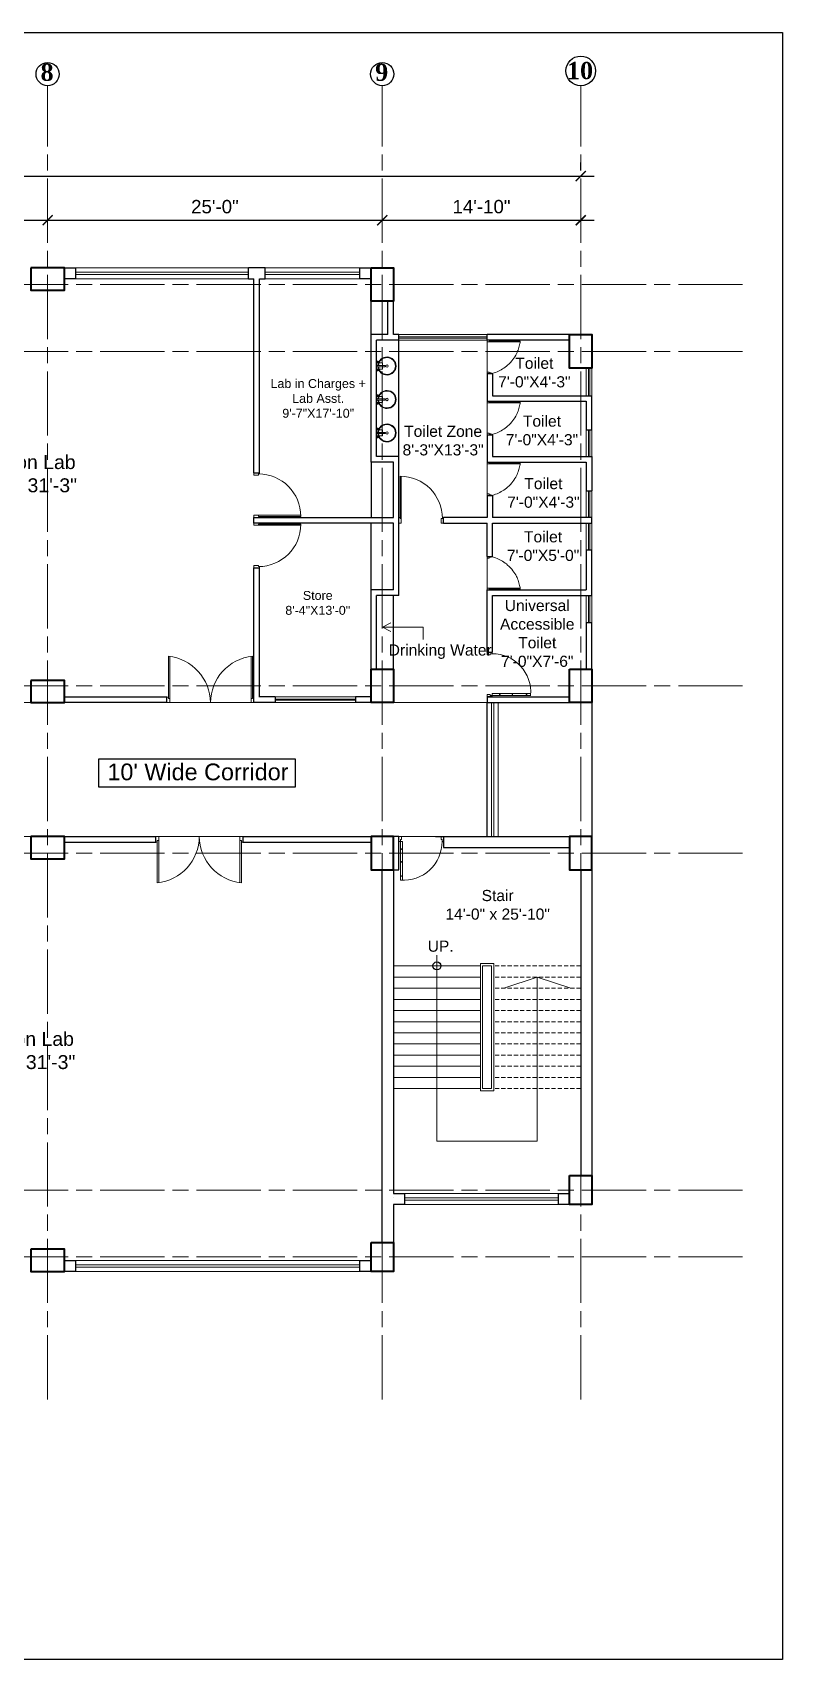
# Model space of a CAD drawing. Header units: inches. Extents: x -12 to 20935469, y -1604 to 24729220.
# Drawn here: x 20833562 to 20834235, y 24721123 to 24722582 of the extents above; entities that cross this region are included whole.
import ezdxf

# ---------------------------------------------------------------- set-up
doc = ezdxf.new("R2010")
doc.units = ezdxf.units.IN
doc.header["$LTSCALE"] = 0.03
doc.header["$MEASUREMENT"] = 0
doc.header["$PDMODE"] = 32
doc.header["$PDSIZE"] = 15
doc.linetypes.add('ACAD_ISO08W100', pattern=[36, 24, -3, 6, -3])
doc.linetypes.add('DASHED2', pattern=[0.375, 0.25, -0.125])
for name, color, linetype, lineweight in [('column', 1, 'Continuous', 40), ('Dim Line', 252, 'Continuous', 13), ('Door', 7, 'Continuous', 18), ('Gas', 21, 'Continuous', 5), ('Glass Line', 252, 'Continuous', 9), ('Grid Line', 252, 'Continuous', 18), ('Main Wall', 7, 'Continuous', 30), ('RAIL', 23, 'Continuous', 13), ('STAIR', 46, 'Continuous', 15), ('TOILET FIXTURE', 142, 'Continuous', 5), ('wind.', 150, 'Continuous', 20)]:
    doc.layers.add(name, color=color, linetype=linetype, lineweight=lineweight)
doc.layers.add('TEXT', color=7, linetype='Continuous')
doc.styles.add('2', font='swisscl.ttf')
doc.styles.add('RomanS', font='arial.ttf', dxfattribs={"height": 12})
doc.styles.get("Standard").update_dxf_attribs({"font": 'timesbd.ttf'})
doc.dimstyles.new('Aec_Arch_I', dxfattribs={"dimscale": 96, "dimtxt": 12, "dimasz": 0.09375, "dimexe": 0.125, "dimexo": 0.125, "dimgap": 0.0625, "dimtad": 1, "dimdec": 0, "dimzin": 3, "dimdsep": 46, "dimlunit": 4, "dimtxsty": 'RomanS', "dimblk1": 'ARCHTICK', "dimblk2": 'ARCHTICK', "dimsah": 1, "dimcen": 0.09375, "dimdle": 0.125, "dimadec": 0, "dimazin": 0, "dimtfac": 0.75, "dimtdec": 0, "dimtmove": 2, "dimatfit": 3, "dimldrblk": 'ARCHTICK', "dimfxl": 1, "dimfrac": 1, "dimtolj": 1, "dimtzin": 0, "dimarcsym": 0})

# ---------------------------------------------------------------- blocks, each defined once
blk = doc.blocks.new('Door_45')
at = {"layer": 'Door'}
for p, q in [((1.5, 5), (1.5, 44)), ((1.5, 40), (2.2, 40)), ((2.2, 40), (2.2, 39.5)), ((2.2, 39.5), (2.7, 39.5)), ((2.7, 39.5), (2.7, 40)), ((2.7, 40), (3.5, 40)), ((3.5, 44), (3.5, 5)), ((1.5, 25.8), (2.2, 25.8)), ((2.2, 25.8), (2.2, 25.3)), ((2.2, 25.3), (2.7, 25.3)), ((2.7, 25.8), (3.5, 25.8)), ((2.7, 25.3), (2.7, 25.8)), ((0, 0), (0, 5)), ((0, 5), (1.5, 5)), ((1.5, 12.6), (2.2, 12.6)), ((3.5, 5), (1.5, 5)), ((1.5, 5), (1.5, 3)), ((1.5, 3), (2.5, 3)), ((2.2, 12.6), (2.2, 13.1)), ((2.2, 13.1), (2.7, 13.1)), ((2.5, 3), (2.5, 0)), ((2.7, 13.1), (2.7, 12.6)), ((2.7, 12.6), (3.5, 12.6)), ((42.5, 3), (42.5, 0)), ((43.5, 3), (42.5, 3)), ((45, 5), (43.5, 5)), ((43.5, 5), (43.5, 3)), ((45, 0), (45, 5)), ((2.5, 0), (0, 0)), ((42.5, 0), (45, 0))]:
    blk.add_line(p, q, dxfattribs=at)
blk.add_arc((4.7, 5.3), 38.8, 359.6233, 94.6685, dxfattribs=at)
blk = doc.blocks.new('$D40')
at = {"layer": 'Door'}
for p, q in [((1, 4), (1, 42)), ((2, 0), (2, 42)), ((1, 5), (0, 5)), ((2, 0), (0, 0)), ((2, 4), (1, 4)), ((39, 4), (38, 4)), ((38, 4), (38, 0)), ((40, 0), (38, 0)), ((40, 5), (39, 5)), ((39, 5), (39, 4))]:
    blk.add_line(p, q, dxfattribs=at)
blk.add_arc((1, 4), 38, 0, 90, dxfattribs=at)
blk = doc.blocks.new('_ArchTick')
at = {"color": 0, "linetype": 'ByBlock', "lineweight": 35, "const_width": 0.15}
blk.add_lwpolyline([(-0.5, -0.5), (0.5, 0.5)], dxfattribs=at)
blk = doc.blocks.new('*D23')
at = {"layer": 'Defpoints', "color": 0, "transparency": 16777216}
for p in [(20832166.8, 24724578.2), (20832473.8, 24724578.2), (20832473.8, 24724578.2)]:
    blk.add_point(p, dxfattribs=at)
at = {"layer": 'Dim Line', "color": 0, "lineweight": -2, "transparency": 16777216}
for p, q in [((20832154.8, 24724578.2), (20832485.8, 24724578.2)), ((20832166.8, 24724566.2), (20832166.8, 24724566.2)), ((20832473.8, 24724566.2), (20832473.8, 24724566.2))]:
    blk.add_line(p, q, dxfattribs=at)
at = {"layer": 'Dim Line', "color": 0, "lineweight": -2, "transparency": 16777216, "xscale": 9, "yscale": 9, "zscale": 9, "rotation": 180}
blk.add_blockref('_ArchTick', (20832166.8, 24724578.2), dxfattribs=at)
at = {"layer": 'Dim Line', "color": 0, "lineweight": -2, "transparency": 16777216, "xscale": 9, "yscale": 9, "zscale": 9}
blk.add_blockref('_ArchTick', (20832473.8, 24724578.2), dxfattribs=at)
at = {"layer": 'Dim Line', "color": 0, "transparency": 16777216, "insert": (20832320.3, 24724590.3), "char_height": 12, "attachment_point": 5, "style": 'RomanS'}
blk.add_mtext('\\A1;25\'-7"', dxfattribs=at)
blk = doc.blocks.new('*D10')
at = {"layer": 'Defpoints', "color": 0, "transparency": 16777216}
for p in [(20832473.8, 24724578.2), (20832773.8, 24724578.2), (20832773.8, 24724578.2)]:
    blk.add_point(p, dxfattribs=at)
at = {"layer": 'Dim Line', "color": 0, "lineweight": -2, "transparency": 16777216}
blk.add_line((20832461.8, 24724578.2), (20832785.8, 24724578.2), dxfattribs=at)
at = {"layer": 'Dim Line', "color": 0, "lineweight": -2, "transparency": 16777216, "xscale": 9, "yscale": 9, "zscale": 9, "rotation": 180}
blk.add_blockref('_ArchTick', (20832473.8, 24724578.2), dxfattribs=at)
at = {"layer": 'Dim Line', "color": 0, "lineweight": -2, "transparency": 16777216, "xscale": 9, "yscale": 9, "zscale": 9}
blk.add_blockref('_ArchTick', (20832773.8, 24724578.2), dxfattribs=at)
at = {"layer": 'Dim Line', "color": 0, "transparency": 16777216, "insert": (20832623.8, 24724590.3), "char_height": 12, "attachment_point": 5, "style": 'RomanS'}
blk.add_mtext('\\A1;25\'-0"', dxfattribs=at)
blk = doc.blocks.new('*D11')
at = {"layer": 'Defpoints', "color": 0, "transparency": 16777216}
for p in [(20832773.8, 24724578.2), (20832951.8, 24724578.2), (20832951.8, 24724578.2)]:
    blk.add_point(p, dxfattribs=at)
at = {"layer": 'Dim Line', "color": 0, "lineweight": -2, "transparency": 16777216}
for p, q in [((20832761.8, 24724578.2), (20832963.8, 24724578.2)), ((20832951.8, 24724566.2), (20832951.8, 24724566.2))]:
    blk.add_line(p, q, dxfattribs=at)
at = {"layer": 'Dim Line', "color": 0, "lineweight": -2, "transparency": 16777216, "xscale": 9, "yscale": 9, "zscale": 9, "rotation": 180}
blk.add_blockref('_ArchTick', (20832773.8, 24724578.2), dxfattribs=at)
at = {"layer": 'Dim Line', "color": 0, "lineweight": -2, "transparency": 16777216, "xscale": 9, "yscale": 9, "zscale": 9}
blk.add_blockref('_ArchTick', (20832951.8, 24724578.2), dxfattribs=at)
at = {"layer": 'Dim Line', "color": 0, "transparency": 16777216, "insert": (20832862.8, 24724590.3), "char_height": 12, "attachment_point": 5, "style": 'RomanS'}
blk.add_mtext('\\A1;14\'-10"', dxfattribs=at)
blk = doc.blocks.new('*D13')
at = {"layer": 'Defpoints', "color": 0, "transparency": 16777216}
for p in [(20830948.3, 24724610.7), (20832951.8, 24724617.8), (20832951.8, 24724610.7)]:
    blk.add_point(p, dxfattribs=at)
at = {"layer": 'Dim Line', "color": 0, "lineweight": -2, "transparency": 16777216}
for p, q in [((20830948.3, 24724622.7), (20830948.3, 24724629.8)), ((20832951.8, 24724622.7), (20832951.8, 24724629.8)), ((20830936.3, 24724617.8), (20832963.8, 24724617.8))]:
    blk.add_line(p, q, dxfattribs=at)
at = {"layer": 'Dim Line', "color": 0, "lineweight": -2, "transparency": 16777216, "xscale": 9, "yscale": 9, "zscale": 9, "rotation": 180}
blk.add_blockref('_ArchTick', (20830948.3, 24724617.8), dxfattribs=at)
at = {"layer": 'Dim Line', "color": 0, "lineweight": -2, "transparency": 16777216, "xscale": 9, "yscale": 9, "zscale": 9}
blk.add_blockref('_ArchTick', (20832951.8, 24724617.8), dxfattribs=at)
at = {"layer": 'Dim Line', "color": 0, "transparency": 16777216, "insert": (20831950, 24724629.9), "char_height": 12, "attachment_point": 5, "style": 'RomanS'}
blk.add_mtext('\\A1;166\'-11"', dxfattribs=at)
blk = doc.blocks.new('sssss-flat-876')
at = {"layer": 'Door', "linetype": 'Continuous', "ltscale": 3}
blk.add_line((3666.5, 84027.2), (3666.5, 84055.7), dxfattribs=at)
at = {"layer": 'Door', "linetype": 'Continuous', "ltscale": 3, "extrusion": (-7.21527e-09, -3.35624e-18, 1), "elevation": 0}
for points in [[(3666.5, 84057.2), (3666.5, 84055.7), (3668.4, 84055.7), (3668.4, 84056.5), (3670.2, 84056.5), (3670.2, 84057.2)], [(3668.4, 84055.7), (3696.2, 84055.7), (3696.2, 84056.5), (3668.4, 84056.5)]]:
    blk.add_lwpolyline(points, close=True, dxfattribs=at)
at = {"layer": 'Door', "linetype": 'Continuous', "ltscale": 3, "flags": 128}
blk.add_lwpolyline([(3670.2, 84027.2, 0.04096), (3675.5, 84028.9, 0.082496), (3684.9, 84034.8, 0.052187), (3689.7, 84040, 0.043988), (3692.9, 84045, 0.036571), (3694.8, 84049.6, 0.034751), (3695.9, 84054.2, 0.011435), (3696.2, 84055.7)], format="xyb", dxfattribs=at)
at = {"layer": 'Door', "linetype": 'Continuous', "ltscale": 3}
blk.add_lwpolyline([(3666.5, 84027.2), (3666.5, 84028.7), (3668.4, 84028.7), (3668.4, 84027.9), (3670.2, 84027.9), (3670.2, 84027.2)], close=True, dxfattribs=at)
blk = doc.blocks.new('7-flat-72')
at = {"layer": 'Glass Line', "color": 8, "ltscale": 20}
for p, q in [((-64478.7, 376960.5), (-64480.3, 376960.5)), ((-64480.3, 376959.5), (-64480.3, 376960.5)), ((-64480.3, 376959.5), (-64480.3, 376960.5)), ((-64478.7, 376959.5), (-64480.3, 376959.5)), ((-64480.3, 376959.1), (-64480.3, 376959.4)), ((-64478.7, 376959.4), (-64480.3, 376959.4)), ((-64478.7, 376959.1), (-64480.3, 376959.1)), ((-64480.2, 376959.4), (-64480.2, 376959.5)), ((-64480.1, 376959.5), (-64480.1, 376960.5)), ((-64479.9, 376959.5), (-64479.9, 376960.5)), ((-64479.5, 376959.5), (-64479.5, 376960.5)), ((-64479.1, 376959.5), (-64479.1, 376960.5)), ((-64478.9, 376959.5), (-64478.9, 376960.5)), ((-64478.9, 376959.4), (-64478.9, 376959.5)), ((-64478.8, 376959.5), (-64478.8, 376960.5)), ((-64478.7, 376959.5), (-64478.7, 376960.5)), ((-64478.7, 376959.1), (-64478.7, 376959.4)), ((-64475.1, 376959.4), (-64476.9, 376959.4)), ((-64476.9, 376959.1), (-64476.9, 376959.4)), ((-64475.1, 376959.1), (-64476.9, 376959.1)), ((-64476.6, 376959.4), (-64476.6, 376966.6)), ((-64475.5, 376966.6), (-64476.6, 376966.6)), ((-64475.5, 376959.4), (-64475.5, 376966.6)), ((-64475.1, 376959.1), (-64475.1, 376959.4)), ((-64473.3, 376960.5), (-64471.7, 376960.5)), ((-64473.3, 376959.5), (-64473.3, 376960.5)), ((-64473.3, 376959.5), (-64473.3, 376960.5)), ((-64473.3, 376959.5), (-64471.7, 376959.5)), ((-64473.3, 376959.1), (-64473.3, 376959.4)), ((-64473.3, 376959.4), (-64471.7, 376959.4)), ((-64473.3, 376959.1), (-64471.7, 376959.1)), ((-64473.1, 376959.5), (-64473.1, 376960.5)), ((-64473.1, 376959.4), (-64473.1, 376959.5)), ((-64472.9, 376959.5), (-64472.9, 376960.5)), ((-64472.5, 376959.5), (-64472.5, 376960.5)), ((-64472.1, 376959.5), (-64472.1, 376960.5)), ((-64471.9, 376959.5), (-64471.9, 376960.5)), ((-64471.9, 376959.4), (-64471.9, 376959.5)), ((-64471.8, 376959.5), (-64471.8, 376960.5)), ((-64471.7, 376959.5), (-64471.7, 376960.5)), ((-64471.7, 376959.1), (-64471.7, 376959.4))]:
    blk.add_line(p, q, dxfattribs=at)
blk.add_circle((-64476, 376968.4, 0), 1.08, dxfattribs=at)
for radius, start, end in [(8.1, 273.8334, 266.1883), (7.55, 274.115, 265.9068)]:
    blk.add_arc((-64476, 376968.4, 0), radius, start, end, dxfattribs=at)
blk = doc.blocks.new('SFSFSFS-flat-72')
at = {"layer": 'TOILET FIXTURE', "ltscale": 0.2}
blk.add_lwpolyline([(-3918.5, -3608.1), (-3918.5, -3602.7), (-3923.9, -3602.7), (-3923.9, -3608.1)], close=True, dxfattribs=at)
at = {"layer": 'TOILET FIXTURE', "ltscale": 20}
blk.add_blockref('7-flat-72', (60554.8, -380567.2), dxfattribs=at)
blk = doc.blocks.new('fff')
at = {"layer": 'Grid Line', "color": 252, "linetype": 'ACAD_ISO08W100', "lineweight": 9, "ltscale": 80, "true_color": 0x939598}
for p, q in [((20832473.8, 24723521.1), (20832473.8, 24724698.8)), ((20832773.8, 24723521.1), (20832773.8, 24724698.8)), ((20832951.8, 24723521.1), (20832951.8, 24724698.8)), ((20833096.9, 24724520.6), (20830726.1, 24724520.6)), ((20833096.9, 24724460.6), (20830726.1, 24724460.6)), ((20833096.9, 24724160.7), (20830726.1, 24724160.7)), ((20833096.9, 24724010.7), (20830726.1, 24724010.7)), ((20833096.9, 24723708.7), (20830726.1, 24723708.7)), ((20833096.9, 24723648.8), (20830726.1, 24723648.8))]:
    blk.add_line(p, q, dxfattribs=at)
at = {"layer": 'Dim Line'}
for base, p1, p2, picture, middle in [((20832951.7523, 24724617.8128), (20830948.3088, 24724610.7482), (20832951.7523, 24724610.7482), '*D13', (20831950.0306, 24724629.9397)), ((20832473.8, 24724578.2), (20832166.8, 24724578.2), (20832473.8, 24724578.2), '*D23', (20832320.3, 24724590.3)), ((20832773.8, 24724578.2), (20832473.8, 24724578.2), (20832773.8, 24724578.2), '*D10', (20832623.8, 24724590.3)), ((20832951.8, 24724578.2), (20832773.8, 24724578.2), (20832951.8, 24724578.2), '*D11', (20832862.8, 24724590.3))]:
    dim = blk.add_linear_dim(base=base, p1=p1, p2=p2, dimstyle='Aec_Arch_I', dxfattribs=at)
    dim.commit()
    dim.dimension.update_dxf_attribs({"geometry": picture, "text_midpoint": middle})

msp = doc.modelspace()

# ---------------------------------------------------------------- linework, layer by layer
for p, q in [((20833865.9, 24722310.9), (20833865.9, 24722340.9)), ((20833890.9, 24722201.6), (20833890.9, 24722305.9)), ((20833865.9, 24722196.6), (20833865.9, 24722147)), ((20833865.9, 24722082), (20833865.9, 24722142)), ((20833885.9, 24722011), (20833885.9, 24722077)), ((20833974.9, 24721986.2), (20833969.9, 24721986.2)), ((20833969.9, 24721861), (20833969.9, 24721981.2)), ((20833923.7, 24721861), (20834025.9, 24721861))]:
    msp.add_line(p, q)
msp.add_lwpolyline([(20834063.9, 24721981), (20834063.9, 24721861)])
msp.add_lwpolyline([(20833621.7, 24721930.7), (20833798, 24721930.7), (20833798, 24721905.2), (20833621.7, 24721905.2)], close=True)
msp.add_circle((20833924.9, 24721745), 3.61)
at = {"layer": 'column', "lineweight": 40, "ltscale": 20}
for points in [[(20833560.9, 24722370.9), (20833560.9, 24722350.9), (20833590.9, 24722350.9), (20833590.9, 24722370.9)], [(20833865.9, 24722370.9), (20833885.9, 24722370.9), (20833885.9, 24722340.9), (20833865.9, 24722340.9)], [(20834043.9, 24722310.9), (20834063.9, 24722310.9), (20834063.9, 24722280.9), (20834043.9, 24722280.9)], [(20833560.9, 24722001), (20833560.9, 24721981), (20833590.9, 24721981), (20833590.9, 24722001)], [(20833865.9, 24722011), (20833885.9, 24722011), (20833885.9, 24721981), (20833865.9, 24721981)], [(20834043.9, 24722011), (20834063.9, 24722011), (20834063.9, 24721981), (20834043.9, 24721981)], [(20833560.9, 24721861), (20833560.9, 24721841), (20833590.9, 24721841), (20833590.9, 24721861)], [(20833885.9, 24721861), (20833865.9, 24721861), (20833865.9, 24721831), (20833885.9, 24721831)], [(20834063.9, 24721861), (20834043.9, 24721861), (20834043.9, 24721831), (20834063.9, 24721831)], [(20834043.9, 24721557), (20834063.9, 24721557), (20834063.9, 24721531), (20834043.9, 24721531)], [(20833560.9, 24721491), (20833560.9, 24721471), (20833590.9, 24721471), (20833590.9, 24721491)], [(20833865.9, 24721497), (20833885.9, 24721497), (20833885.9, 24721471), (20833865.9, 24721471)]]:
    msp.add_lwpolyline(points, close=True, dxfattribs=at)
at = {"layer": 'Defpoints'}
msp.add_lwpolyline([(20831795.9, 24722581.7), (20834234.8, 24722581.7), (20834234.8, 24721123.2), (20831795.9, 24721123.2)], close=True, dxfattribs=at)
at = {"layer": 'Door'}
for p, q in [((20833684.2, 24721984.7), (20833684.2, 24722022.6)), ((20833685.5, 24721981), (20833685.5, 24722022.6)), ((20833758.3, 24721981), (20833758.3, 24722022.6)), ((20833759.6, 24721984.7), (20833759.6, 24722022.6)), ((20833684.2, 24721986), (20833682.9, 24721986)), ((20833759.6, 24721986), (20833760.9, 24721986)), ((20833685.5, 24721981), (20833682.9, 24721981)), ((20833685.5, 24721984.7), (20833684.2, 24721984.7)), ((20833758.3, 24721984.7), (20833759.6, 24721984.7)), ((20833758.3, 24721981), (20833760.9, 24721981)), ((20833675.5, 24721861), (20833672.9, 24721861)), ((20833674.2, 24721856), (20833672.9, 24721856)), ((20833674.2, 24721857.3), (20833674.2, 24721819.4)), ((20833675.5, 24721857.3), (20833674.2, 24721857.3)), ((20833675.5, 24721861), (20833675.5, 24721819.4)), ((20833748.3, 24721861), (20833748.3, 24721819.4)), ((20833748.3, 24721861), (20833750.9, 24721861)), ((20833748.3, 24721857.3), (20833749.6, 24721857.3)), ((20833749.6, 24721857.3), (20833749.6, 24721819.4)), ((20833749.6, 24721856), (20833750.9, 24721856))]:
    msp.add_line(p, q, dxfattribs=at)
for centre, start, end in [((20833679.6, 24721980.6), 0.5906, 83.7783), ((20833764.2, 24721980.6), 96.2217, 179.4094), ((20833669.6, 24721861.4), 276.2217, 359.4094), ((20833754.2, 24721861.4), 180.5906, 263.7783)]:
    msp.add_arc(centre, 42.3, start, end, dxfattribs=at)
at = {"layer": 'Gas', "color": 0, "lineweight": 5}
for points in [[(20833963.9, 24721747), (20833975.9, 24721747), (20833975.9, 24721633), (20833963.9, 24721633)], [(20833965.9, 24721745), (20833973.9, 24721745), (20833973.9, 24721635), (20833965.9, 24721635)]]:
    msp.add_lwpolyline(points, close=True, dxfattribs=at)
at = {"layer": 'Main Wall', "lineweight": 30}
for p, q in [((20833600.9, 24722370.9), (20833600.9, 24722360.9)), ((20833779.9, 24721986.1), (20833765.9, 24721986.1)), ((20833779.9, 24721986.1), (20833779.9, 24721981.1)), ((20833865.9, 24721986.1), (20833851.9, 24721986.1)), ((20833851.9, 24721986.1), (20833851.9, 24721981.1)), ((20833779.9, 24721981.1), (20833760.9, 24721981.1)), ((20833865.9, 24721981.1), (20833851.9, 24721981.1))]:
    msp.add_line(p, q, dxfattribs=at)
at = {"layer": 'Main Wall'}
for p, q in [((20833755.9, 24722360.9), (20833755.9, 24722370.9)), ((20833770.9, 24722370.9), (20833755.9, 24722370.9)), ((20833770.9, 24722360.9), (20833770.9, 24722370.9)), ((20833755.9, 24722360.9), (20833760.9, 24722360.9)), ((20833760.9, 24722187), (20833760.9, 24722360.9)), ((20833765.9, 24722187), (20833765.9, 24722360.9)), ((20833765.9, 24722360.9), (20833770.9, 24722360.9)), ((20833880.9, 24722310.9), (20833880.9, 24722340.9)), ((20833885.9, 24722310.9), (20833885.9, 24722340.9)), ((20833865.9, 24722196.6), (20833865.9, 24722310.9)), ((20833880.9, 24722310.9), (20833865.9, 24722310.9)), ((20833890.9, 24722310.9), (20833885.9, 24722310.9)), ((20833890.9, 24722305.9), (20833890.9, 24722310.9)), ((20834043.9, 24722310.9), (20833969.9, 24722310.9)), ((20833969.9, 24722305.9), (20833969.9, 24722310.9)), ((20833870.9, 24722201.6), (20833870.9, 24722305.9)), ((20833890.9, 24722305.9), (20833870.9, 24722305.9)), ((20834043.9, 24722305.9), (20833969.9, 24722305.9)), ((20833974.9, 24722275.9), (20833969.9, 24722275.9)), ((20833969.9, 24722251.2), (20834058.9, 24722251.2)), ((20834063.9, 24722225.6), (20834063.9, 24722256.2)), ((20833969.9, 24722221.2), (20833974.9, 24722221.2)), ((20834058.9, 24722225.6), (20834063.9, 24722225.6)), ((20833885.9, 24722196.6), (20833865.9, 24722196.6)), ((20833890.9, 24722201.6), (20833870.9, 24722201.6)), ((20833885.9, 24722147), (20833885.9, 24722196.6)), ((20833890.9, 24722147), (20833890.9, 24722201.6)), ((20833969.9, 24722196.6), (20834058.9, 24722196.6)), ((20833760.9, 24722187), (20833765.9, 24722187)), ((20833969.9, 24722166.6), (20833974.9, 24722166.6)), ((20834058.9, 24722171), (20834063.9, 24722171)), ((20833760.9, 24722142), (20833760.9, 24722147)), ((20833760.9, 24722147), (20833885.9, 24722147)), ((20833890.9, 24722077), (20833890.9, 24722147)), ((20833930.9, 24722142), (20833930.9, 24722147)), ((20833885.9, 24722142), (20833760.9, 24722142)), ((20833885.9, 24722082), (20833885.9, 24722142)), ((20833930.9, 24722142), (20833969.9, 24722142)), ((20833969.9, 24722112), (20833969.9, 24722142)), ((20833974.9, 24722112), (20833974.9, 24722142)), ((20834058.9, 24722118), (20834063.9, 24722118)), ((20834063.9, 24722077), (20834063.9, 24722118)), ((20833760.9, 24721981), (20833760.9, 24722102)), ((20833760.9, 24722102), (20833765.9, 24722102)), ((20833765.9, 24721986), (20833765.9, 24722102)), ((20833969.9, 24722112), (20833974.9, 24722112)), ((20833865.9, 24722011), (20833865.9, 24722082)), ((20833885.9, 24722082), (20833865.9, 24722082)), ((20833870.9, 24722011), (20833870.9, 24722077)), ((20833890.9, 24722077), (20833870.9, 24722077)), ((20833969.9, 24722026.2), (20833969.9, 24722082)), ((20833969.9, 24722082), (20834058.9, 24722082)), ((20833974.9, 24722026.2), (20833974.9, 24722077)), ((20833974.9, 24722077), (20834063.9, 24722077)), ((20834058.9, 24722053), (20834058.9, 24722011)), ((20834058.9, 24722053), (20834063.9, 24722053)), ((20834063.9, 24722011), (20834063.9, 24722053)), ((20833969.9, 24722026.2), (20833974.9, 24722026.2)), ((20833682.9, 24721986), (20833590.9, 24721986)), ((20833682.9, 24721981), (20833682.9, 24721986)), ((20833969.9, 24721986.2), (20834043.9, 24721986.2)), ((20833969.9, 24721986.2), (20833969.9, 24721981.1)), ((20833682.9, 24721981), (20833590.9, 24721981)), ((20833969.9, 24721981.1), (20834043.9, 24721981.1)), ((20833590.9, 24721861), (20833672.9, 24721861)), ((20833590.9, 24721856), (20833672.9, 24721856)), ((20833672.9, 24721856), (20833672.9, 24721861)), ((20833750.9, 24721861), (20833865.9, 24721861)), ((20833750.9, 24721861), (20833750.9, 24721856)), ((20833750.9, 24721856), (20833865.9, 24721856)), ((20833875.9, 24721861), (20833885.9, 24721861)), ((20833890.9, 24721861), (20833885.9, 24721861)), ((20833890.9, 24721831), (20833890.9, 24721861)), ((20833930.9, 24721861), (20834043.9, 24721861)), ((20833930.9, 24721861), (20833930.9, 24721851)), ((20833930.9, 24721851), (20834043.9, 24721851)), ((20833875.9, 24721497), (20833875.9, 24721831)), ((20833885.9, 24721831), (20833890.9, 24721831)), ((20834053.9, 24721831), (20834053.9, 24721557)), ((20834063.9, 24721831), (20834063.9, 24721557))]:
    msp.add_line(p, q, dxfattribs=at)
at = {"layer": 'Main Wall', "lineweight": 30}
for points in [[(20833590.9, 24722370.9), (20833600.9, 24722370.9), (20833600.9, 24722360.9), (20833590.9, 24722360.9)], [(20833855.9, 24722370.9), (20833865.9, 24722370.9), (20833865.9, 24722360.9), (20833855.9, 24722360.9)], [(20833590.9, 24721481), (20833600.9, 24721481), (20833600.9, 24721471), (20833590.9, 24721471)], [(20833855.9, 24721481), (20833865.9, 24721481), (20833865.9, 24721471), (20833855.9, 24721471)]]:
    msp.add_lwpolyline(points, close=True, dxfattribs=at)
at = {"layer": 'Main Wall'}
for points in [[(20833969.9, 24722275.9), (20833969.9, 24722251.2)], [(20833974.9, 24722275.9), (20833974.9, 24722256.2), (20834063.9, 24722256.2)], [(20834058.9, 24722251.2), (20834058.9, 24722225.6)], [(20833969.9, 24722221.2), (20833969.9, 24722196.6)], [(20833974.9, 24722221.2), (20833974.9, 24722201.6), (20834063.9, 24722201.6), (20834063.9, 24722171)], [(20834058.9, 24722196.6), (20834058.9, 24722171)], [(20833969.9, 24722166.6), (20833969.9, 24722147)], [(20833974.9, 24722166.6), (20833974.9, 24722147)], [(20833969.9, 24722147), (20833930.9, 24722147)], [(20833974.9, 24722142), (20834063.9, 24722142), (20834063.9, 24722147), (20833974.9, 24722147)], [(20834058.9, 24722118), (20834058.9, 24722082)], [(20833885.9, 24721831), (20833885.9, 24721541), (20833895.9, 24721541), (20833895.9, 24721531), (20833885.9, 24721531), (20833885.9, 24721497)]]:
    msp.add_lwpolyline(points, dxfattribs=at)
msp.add_lwpolyline([(20834033.9, 24721541), (20834043.9, 24721541), (20834043.9, 24721531), (20834033.9, 24721531)], close=True, dxfattribs=at)
at = {"layer": 'RAIL', "lineweight": 9}
for p, q in [((20833924.9, 24721754.7), (20833924.9, 24721588)), ((20833885.9, 24721725), (20833963.9, 24721725)), ((20833984.9, 24721725), (20834014.9, 24721735)), ((20834014.9, 24721588), (20834014.9, 24721735)), ((20834014.9, 24721735), (20834044.9, 24721725)), ((20833924.9, 24721588), (20834014.9, 24721588))]:
    msp.add_line(p, q, dxfattribs=at)
at = {"layer": 'STAIR', "color": 253, "lineweight": 5}
for p, q in [((20833876.3, 24722048.7), (20833883.6, 24722052.7)), ((20833876.3, 24722048.7), (20833912.5, 24722048.7)), ((20833876.3, 24722048.7), (20833883.6, 24722044.7)), ((20833912.5, 24722048.7), (20833912.5, 24722037.5))]:
    msp.add_line(p, q, dxfattribs=at)
at = {"layer": 'STAIR', "color": 32, "lineweight": 5}
for p, q in [((20833963.9, 24721745), (20833885.9, 24721745)), ((20833963.9, 24721735), (20833885.9, 24721735)), ((20833945.9, 24721725), (20833885.9, 24721725)), ((20833963.9, 24721715), (20833885.9, 24721715)), ((20833963.9, 24721705), (20833885.9, 24721705)), ((20833963.9, 24721695), (20833885.9, 24721695)), ((20833963.9, 24721685), (20833885.9, 24721685)), ((20833963.9, 24721675), (20833885.9, 24721675)), ((20833963.9, 24721665), (20833885.9, 24721665)), ((20833963.9, 24721655), (20833885.9, 24721655)), ((20833963.9, 24721645), (20833885.9, 24721645)), ((20833963.9, 24721635), (20833885.9, 24721635))]:
    msp.add_line(p, q, dxfattribs=at)
at = {"layer": 'STAIR', "color": 32, "linetype": 'DASHED2', "lineweight": 5, "ltscale": 500}
for p, q in [((20834053.9, 24721745), (20833975.9, 24721745)), ((20834053.9, 24721735), (20833975.9, 24721735)), ((20834053.9, 24721725), (20833975.9, 24721725)), ((20834053.9, 24721715), (20833975.9, 24721715)), ((20834053.9, 24721705), (20833975.9, 24721705)), ((20834053.9, 24721695), (20833975.9, 24721695)), ((20834053.9, 24721685), (20833975.9, 24721685)), ((20834053.9, 24721675), (20833975.9, 24721675)), ((20834053.9, 24721665), (20833975.9, 24721665)), ((20834053.9, 24721655), (20833975.9, 24721655)), ((20834053.9, 24721645), (20833975.9, 24721645)), ((20834053.9, 24721635), (20833975.9, 24721635))]:
    msp.add_line(p, q, dxfattribs=at)
at = {"layer": 'TEXT'}
for centre, radius in [((20833575.9, 24722544.5), 10.4), ((20833875.9, 24722544.5), 10.4), ((20834053.9, 24722547.3), 13.3)]:
    msp.add_circle(centre, radius, dxfattribs=at)
at = {"layer": 'wind.', "lineweight": 5}
for p, q in [((20833600.9, 24722370.9), (20833755.9, 24722370.9)), ((20833600.9, 24722366.9), (20833755.9, 24722366.9)), ((20833600.9, 24722364.9), (20833755.9, 24722364.9)), ((20833770.9, 24722370.9), (20833855.9, 24722370.9)), ((20833770.9, 24722366.9), (20833855.9, 24722366.9)), ((20833770.9, 24722364.9), (20833855.9, 24722364.9)), ((20833600.9, 24722360.9), (20833755.9, 24722360.9)), ((20833770.9, 24722360.9), (20833855.9, 24722361)), ((20833969.9, 24722310.9), (20833890.9, 24722310.9)), ((20833969.9, 24722308.9), (20833890.9, 24722308.9)), ((20833969.9, 24722307.9), (20833890.9, 24722307.9)), ((20833969.9, 24722305.9), (20833890.9, 24722305.9)), ((20834058.9, 24722256.2), (20834058.9, 24722280.9)), ((20834060.9, 24722256.2), (20834060.9, 24722280.9)), ((20834061.9, 24722256.2), (20834061.9, 24722280.9)), ((20834063.9, 24722256.2), (20834063.9, 24722280.9)), ((20834058.9, 24722201.6), (20834058.9, 24722225.6)), ((20834060.9, 24722201.6), (20834060.9, 24722225.6)), ((20834061.9, 24722201.6), (20834061.9, 24722225.6)), ((20834063.9, 24722201.6), (20834063.9, 24722225.6)), ((20834058.9, 24722147), (20834058.9, 24722171)), ((20834060.9, 24722147), (20834060.9, 24722171)), ((20834061.9, 24722147), (20834061.9, 24722171)), ((20834063.9, 24722147), (20834063.9, 24722171)), ((20834058.9, 24722118), (20834058.9, 24722142)), ((20834060.9, 24722118), (20834060.9, 24722142)), ((20834061.9, 24722118), (20834061.9, 24722142)), ((20834063.9, 24722118), (20834063.9, 24722142)), ((20834058.9, 24722053), (20834058.9, 24722077)), ((20834060.9, 24722053), (20834060.9, 24722077)), ((20834061.9, 24722053), (20834061.9, 24722077)), ((20834063.9, 24722053), (20834063.9, 24722077)), ((20833779.9, 24721986.1), (20833851.9, 24721986.1)), ((20833779.9, 24721984.1), (20833851.9, 24721984.1)), ((20833779.9, 24721983.1), (20833851.9, 24721983.1)), ((20833779.9, 24721981.1), (20833865.9, 24721981.1)), ((20833973.9, 24721861), (20833973.9, 24721981.2)), ((20833975.9, 24721861), (20833975.9, 24721981.2)), ((20833979.9, 24721861), (20833979.9, 24721981.2)), ((20834033.9, 24721541), (20833895.9, 24721541)), ((20834033.9, 24721537), (20833895.9, 24721537)), ((20834033.9, 24721535), (20833895.9, 24721535)), ((20834033.9, 24721531), (20833895.9, 24721531)), ((20833855.9, 24721481), (20833600.9, 24721481)), ((20833855.9, 24721477), (20833600.9, 24721477)), ((20833855.9, 24721475), (20833600.9, 24721475)), ((20833855.9, 24721471), (20833600.9, 24721471))]:
    msp.add_line(p, q, dxfattribs=at)
at = {"layer": 'wind.'}
msp.add_line((20833885.9, 24721537), (20833885.9, 24721537), dxfattribs=at)
msp.add_line((20833885.9, 24721537), (20833885.9, 24721537), dxfattribs=at)
at = {"layer": 'wind.', "lineweight": 5}
msp.add_lwpolyline([(20832134.4, 24721981.2), (20832956.4, 24721981), (20832956.4, 24722296), (20833135.9, 24722296), (20833135.9, 24721981), (20833969.9, 24721981), (20833969.9, 24721861), (20833135.9, 24721861), (20833135.9, 24721726), (20832780.4, 24721726), (20832780.4, 24721861), (20832134.4, 24721861), (20832134.4, 24721981.2)], dxfattribs=at)

# ---------------------------------------------------------------- block references
msp.add_blockref('fff', (1102.1, -2164.7))
at = {"layer": 'Door', "ltscale": 20}
for p in [(20830303.4, 24638248.7), (20830303.4, 24638194), (20830303.4, 24638139.4)]:
    msp.add_blockref('sssss-flat-876', p, dxfattribs=at)
at = {"layer": 'Door', "xscale": -1, "rotation": 270}
msp.add_blockref('$D40', (20833760.9, 24722147), dxfattribs=at)
at = {"layer": 'Door'}
msp.add_blockref('$D40', (20833890.9, 24722142), dxfattribs=at)
at = {"layer": 'Door', "rotation": 270}
msp.add_blockref('$D40', (20833760.9, 24722142), dxfattribs=at)
at = {"layer": 'Door', "ltscale": 20, "xscale": -1, "rotation": 180}
msp.add_blockref('sssss-flat-876', (20830303.4, 24806139.2), dxfattribs=at)
at = {"layer": 'Door', "color": 250, "ltscale": 20, "xscale": -0.8888888888759539, "yscale": 0.8888888888759539, "zscale": 0.8888888888759539}
for p, rotation in [((20833969.9, 24721986.2), 270), ((20833890.9, 24721861), 180)]:
    msp.add_blockref('Door_45', p, dxfattribs=dict(at, rotation=rotation))
at = {"layer": 'TOILET FIXTURE', "ltscale": 20, "xscale": -1, "rotation": 270}
for p in [(20837479, 24726204), (20837479, 24726174), (20837479, 24726144)]:
    msp.add_blockref('SFSFSFS-flat-72', p, dxfattribs=at)

# ---------------------------------------------------------------- texts
at = {"layer": 'TEXT', "char_height": 15.44, "width": 227.458, "attachment_point": 8, "rotation": 0}
for s, insert in [('\\A1;10', (20834053.3, 24722539.7)), ('\\A1;8', (20833575.4, 24722538.2)), ('\\A1;9', (20833875.4, 24722538.2))]:
    msp.add_mtext(s, dxfattribs=dict(at, insert=insert))
at = {"layer": 'TEXT', "color": 30, "lineweight": 5, "ltscale": 20, "attachment_point": 2, "style": '2'}
for s, width, gutter_width, insert, char_height in [('{\\fArial|b0|i0|c0|p34;\\C0;Toilet \\P7\'-0"X4\'-3"}', 104.76, 0.5, (20834012.3, 24722290.3), 10), ('{\\fArial|b0|i0|c0|p34;\\C0;Lab in Charges + Lab Asst. \\P9\'-7"X17\'-10"}', 104.76, 0.5, (20833818.5, 24722271.1), 8), ('{\\fArial|b0|i0|c0|p34;\\C0;Toilet \\P7\'-0"X4\'-3"}', 104.76, 0.5, (20834019.1, 24722238.4), 10), ('{\\fArial|b0|i0|c0|p34;\\C0;Toilet Zone\\P8\'-3"X13\'-3"}', 104.76, 0.5, (20833930.5, 24722229.3), 10), ('\\pxsm1;{\\fArial|b0|i0|c0|p34;\\C0;Common Lab \\P40\'-5" x 31\'-3" }', 276.855, 0.75, (20833548.7, 24722202.9), 12.476), ('{\\fArial|b0|i0|c0|p34;\\C0;Toilet \\P7\'-0"X4\'-3"}', 104.76, 0.5, (20834020.4, 24722182.4), 10), ('{\\fArial|b0|i0|c0|p34;\\C0;Toilet \\P7\'-0"X5\'-0"}', 104.76, 0.5, (20834020.1, 24722134.7), 10), ('{\\fArial|b0|i0|c0|p34;\\C0;Store\\P8\'-4"X13\'-0"}', 104.76, 0.5, (20833818.1, 24722081.1), 8), ('{\\fArial|b0|i0|c0|p34;\\C0;Universal Accessible Toilet\\P7\'-0"X7\'-6"}', 88.036, 0.35, (20834014.9, 24722073.1), 10), ('\\pxsm1;{\\fArial|b0|i0|c0|p34;\\C0;Drinking Water }', 88.563, 0.282, (20833927.9, 24722033.2), 10), ("\\pxsm1,qc;{\\fArial|b0|i0|c0|p34;\\C0;10' Wide Corridor}", 227.89, 0.75, (20833710.7, 24721926.4), 15), ('\\pxsm1;{\\fArial|b0|i0|c0|p34;\\C0;Stair\\P14\'-0" x 25\'-10"  }', 114.807, 0.282, (20833979.4, 24721813.1), 10), ('{\\fArial|b0|i0|c0|p34;\\C0;UP.}', 104.76, 0.5, (20833928.3, 24721767.7), 10), ('\\pxsm1;{\\fArial|b0|i0|c0|p34;\\C0;Common Lab\\P61\'-3" x 31\'-3" }', 118.452, 0.75, (20833547.2, 24721685.8), 12.476)]:
    msp.add_mtext_dynamic_manual_height_columns(s, width=width, gutter_width=gutter_width, heights=[0], dxfattribs=dict(at, insert=insert, char_height=char_height))

doc.saveas('drawing.dxf')
